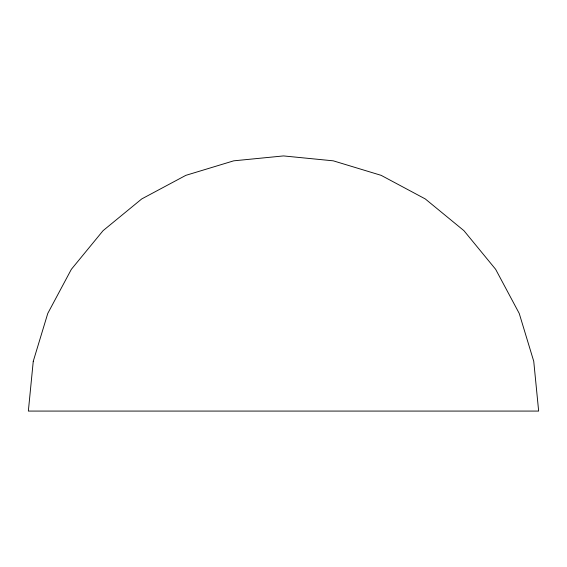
<?xml version="1.0" encoding="UTF-8"?>
<svg xmlns="http://www.w3.org/2000/svg" width="567" height="567" viewBox="0 0 567 567"><rect width="100%" height="100%" fill="white"/><g stroke="black" fill="none" stroke-linecap="round" stroke-linejoin="round"><path stroke-width="0.85" d="M33.255 361.299L28.35 411.075L538.65 411.075L533.745 361.299L519.23 313.431L495.65 269.318L463.919 230.656L425.257 198.925L381.144 175.345L333.276 160.83L283.5 155.925L233.724 160.83L185.856 175.345L141.743 198.925L103.081 230.656L71.35 269.318L47.77 313.431L33.255 361.299"/></g></svg>
